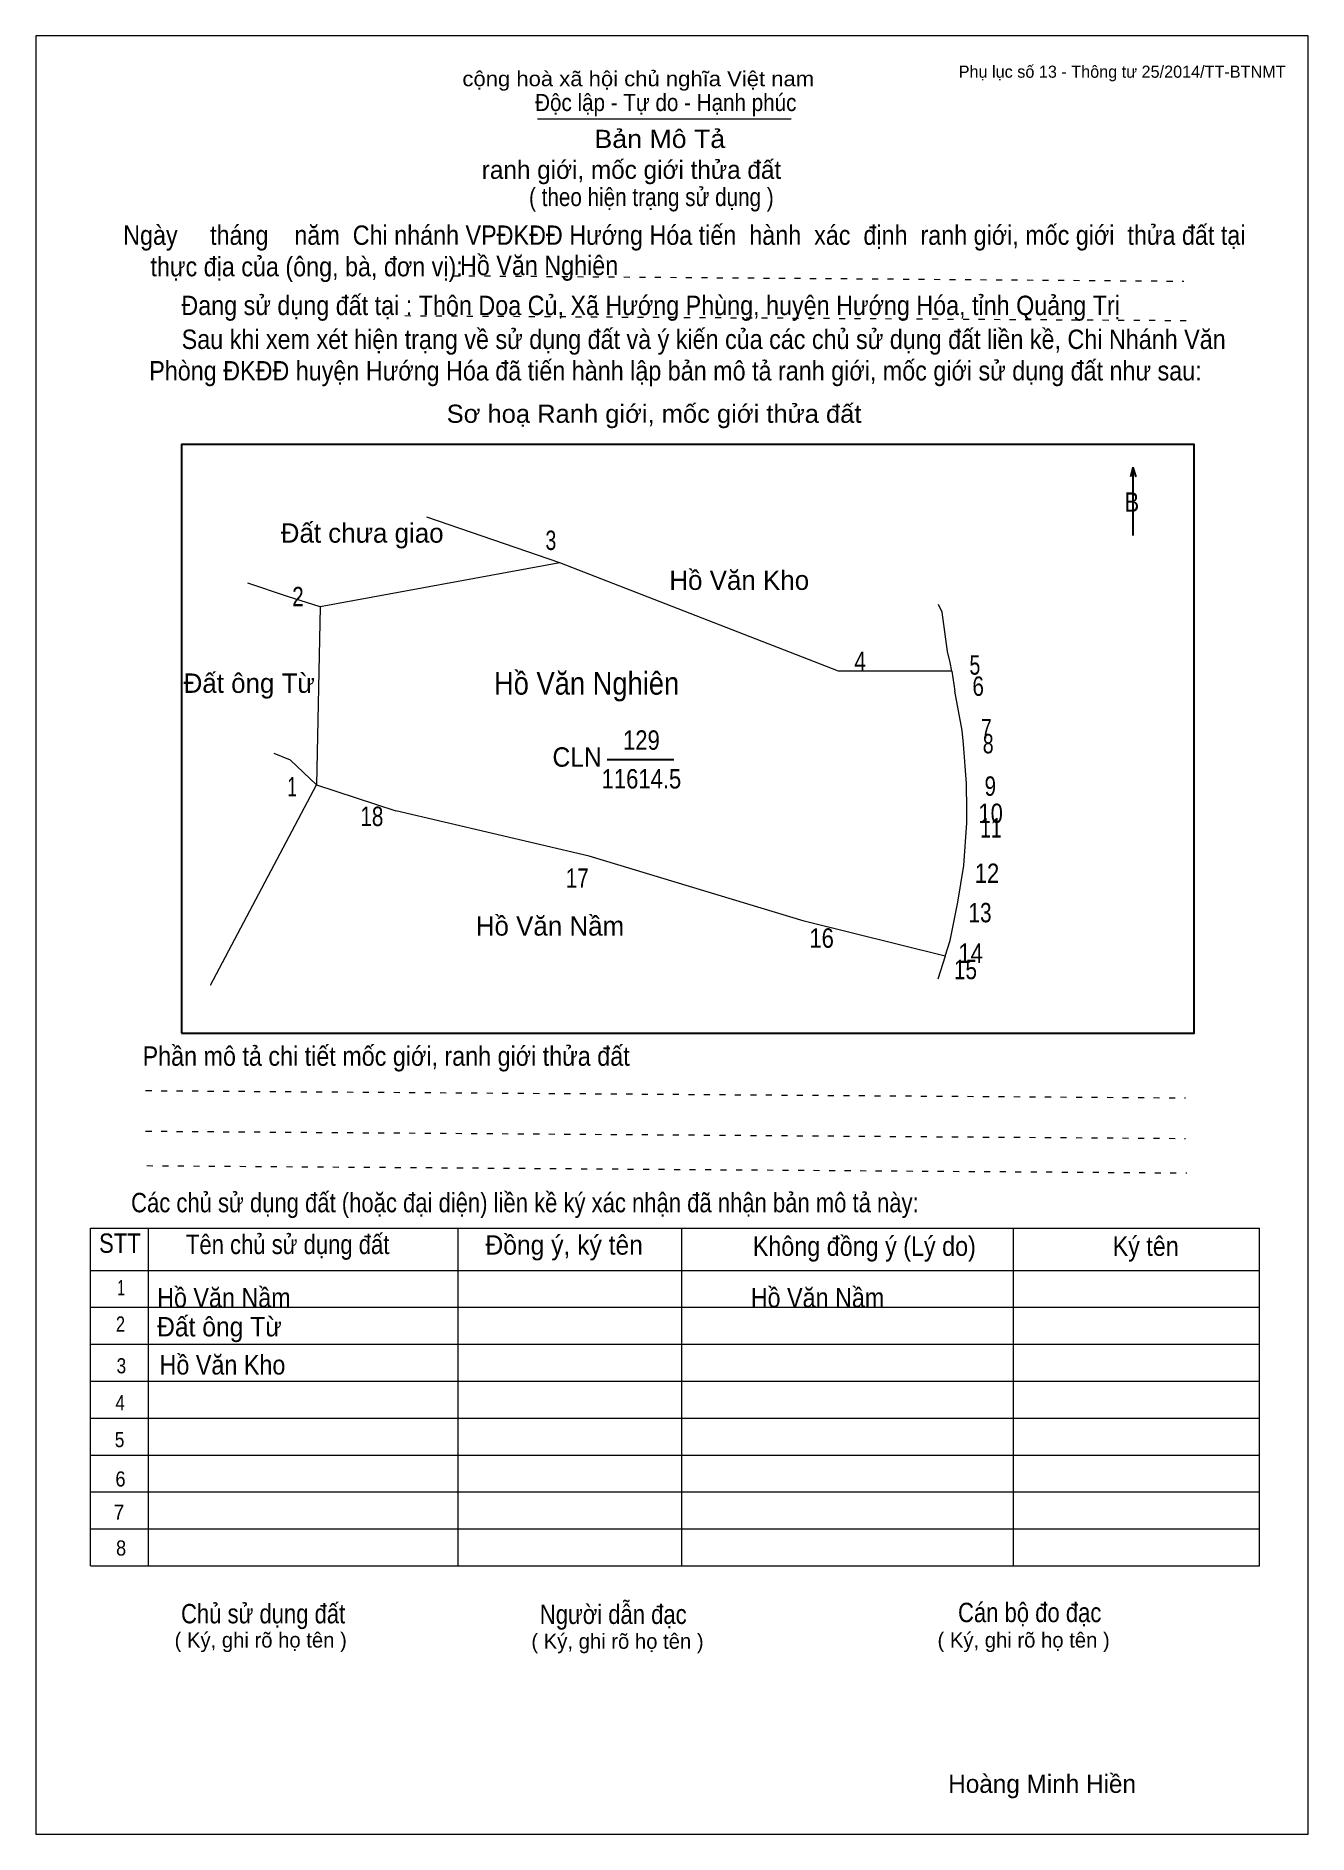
# Model space of a CAD drawing. Header units: centimetres. Extents: x 0 to 21, y 0 to 29.7.
import ezdxf
from ezdxf.enums import TextEntityAlignment as Align

# ---------------------------------------------------------------- set-up
doc = ezdxf.new("R2010")
doc.units = ezdxf.units.CM
doc.header["$LTSCALE"] = 0.13
doc.linetypes.add('DOTTED', pattern=[1.5, 0.3, -1.2])
for name, color, linetype, lineweight in [('1', 7, 'Continuous', 13), ('33', 7, 'Continuous', 25), ('6', 7, 'Continuous', 13), ('62', 7, 'Continuous', 13)]:
    doc.layers.add(name, color=color, linetype=linetype, lineweight=lineweight)
for name, color, linetype in [('2', 7, 'Continuous'), ('32', 7, 'Continuous'), ('34', 7, 'Continuous'), ('63', 7, 'Continuous')]:
    doc.layers.add(name, color=color, linetype=linetype)

msp = doc.modelspace()

# ---------------------------------------------------------------- linework, layer by layer
at = {"layer": '1'}
msp.add_lwpolyline([(21, 0), (21, 29.7), (0, 29.7), (0, 0)], close=True, dxfattribs=at)
at = {"layer": '33'}
msp.add_line((9.43, 17.75), (10.53, 17.75), dxfattribs=at)
at = {"layer": '6'}
for p, q in [((15.12, 19.21), (15.17, 18.88)), ((2.88, 14.02), (4.63, 17.33)), ((4.63, 17.33), (5.94, 16.9)), ((15.01, 14.5), (14.89, 14.12))]:
    msp.add_line(p, q, dxfattribs=at)
for points in [[(15.12, 19.21), (13.25, 19.21), (8.65, 21), (6.45, 21.75)], [(8.65, 21), (4.69, 20.27), (4.63, 17.33)], [(4.69, 20.27), (4.15, 20.44), (3.5, 20.66)], [(15.12, 19.21), (15.09, 19.35), (15.05, 19.53), (14.96, 20.18), (14.9, 20.31)], [(15.01, 14.5), (15.09, 14.76), (15.22, 15.39), (15.32, 16), (15.37, 16.7), (15.37, 16.92), (15.36, 17.35), (15.31, 18), (15.29, 18.23), (15.17, 18.88)], [(4.63, 17.33), (4.2, 17.74), (3.93, 17.85)], [(15.01, 14.5), (12.68, 15.08), (9.13, 16.15), (5.94, 16.9)]]:
    msp.add_lwpolyline(points, dxfattribs=at)
at = {"layer": '62'}
for p, q in [((8.28, 28.33), (12.47, 28.33)), ((0.9, 10.01), (20.2, 10.01)), ((0.9, 4.43), (0.9, 10.01)), ((1.86, 4.43), (1.86, 10.01)), ((6.97, 4.43), (6.97, 9.99)), ((10.66, 4.43), (10.66, 9.99)), ((16.14, 4.43), (16.14, 10.01)), ((20.2, 4.43), (20.2, 10.01)), ((0.9, 9.31), (20.2, 9.31)), ((0.9, 8.7), (20.2, 8.7)), ((0.9, 8.09), (20.2, 8.09)), ((0.9, 7.48), (20.2, 7.48)), ((0.9, 6.87), (20.2, 6.87)), ((0.9, 6.26), (20.2, 6.26)), ((0.9, 5.65), (20.2, 5.65)), ((0.9, 5.04), (20.2, 5.04)), ((0.9, 4.43), (20.2, 4.43))]:
    msp.add_line(p, q, dxfattribs=at)
at = {"layer": '62', "linetype": 'DOTTED'}
for p, q in [((6.89, 25.74), (18.95, 25.65)), ((6.09, 25.08), (19.04, 25)), ((1.81, 12.28), (18.98, 12.16)), ((1.81, 11.61), (18.98, 11.49)), ((1.83, 11.04), (19, 10.92))]:
    msp.add_line(p, q, dxfattribs=at)
at = {"layer": '62', "lineweight": 25}
for p, q in [((18.11, 22.58), (18.11, 21.45)), ((18.11, 22.57), (18.07, 22.42)), ((18.11, 22.57), (18.16, 22.42))]:
    msp.add_line(p, q, dxfattribs=at)
msp.add_lwpolyline([(2.4, 13.23), (19.12, 13.23), (19.12, 22.95), (2.4, 22.95)], close=True, dxfattribs=at)

# ---------------------------------------------------------------- texts
at = {"layer": '2', "width": 0.9}
msp.add_text('Hồ Văn Nghiên', height=0.3745, dxfattribs=at).set_placement((9.09, 18.82), align=Align.CENTER)
at = {"layer": '32'}
for s, width, p in [('3', 0.75, (8.5, 21.21)), ('2', 0.8, (4.325, 20.28)), ('4', 0.8, (13.605, 19.21)), ('5', 0.75, (15.5, 19.15)), ('6', 0.8, (15.555, 18.8)), ('7', 0.75, (15.69, 18.1)), ('8', 0.75, (15.72, 17.85)), ('1', 0.65, (4.23, 17.14)), ('9', 0.8, (15.755, 17.15)), ('18', 0.8, (5.545, 16.65)), ('10', 0.85, (15.76, 16.7)), ('11', 0.75, (15.765, 16.46)), ('17', 0.8, (8.935, 15.63)), ('12', 0.85, (15.7, 15.71)), ('13', 0.8, (15.585, 15.06)), ('16', 0.85, (12.97, 14.64)), ('14', 0.85, (15.43, 14.39)), ('15', 0.8, (15.345, 14.12))]:
    msp.add_text(s, height=0.32, dxfattribs=dict(at, width=width)).set_placement(p, align=Align.CENTER)
at = {"layer": '33'}
for s, p in [('Đất chưa giao', (5.385, 21.33)), ('Hồ Văn Kho', (11.61, 20.55)), ('Đất ông Từ', (3.52, 18.85)), ('Hồ Văn Nầm', (8.485, 14.84)), ('Hồ Văn Nầm', (8.485, 14.84))]:
    msp.add_text(s, height=0.32, dxfattribs=at).set_placement(p, align=Align.CENTER)
at = {"layer": '33', "width": 0.85}
for s, p in [('129', (9.995, 17.91)), ('11614.5', (9.995, 17.27))]:
    msp.add_text(s, height=0.32, dxfattribs=at).set_placement(p, align=Align.CENTER)
at = {"layer": '33', "width": 0.95}
msp.add_text('CLN', height=0.32, dxfattribs=at).set_placement((9.34, 17.63), align=Align.RIGHT)
at = {"layer": '34'}
for s, width, p in [('Hồ Văn Nghiên', 0.9, (7, 25.75)), ('Hồ Văn Nầm', 0.9, (2, 8.7)), ('Hồ Văn Nầm', 0.9, (11.8, 8.7)), ('Đất ông Từ', 0.95, (2, 8.22)), ('Hồ Văn Kho', 0.9, (2.04, 7.59))]:
    msp.add_text(s, height=0.32, dxfattribs=dict(at, width=width)).set_placement(p)
at = {"layer": '62'}
for s, height, width, p in [('cộng hoà xã hội chủ nghĩa Việt nam', 0.2474, 1.1, (7.04, 28.87)), ('Độc lập - Tự do - Hạnh phúc', 0.2828, 0.9, (8.24, 28.46)), ('Bản Mô Tả', 0.3, 1.1, (9.22, 27.85)), ('( theo hiện trạng sử dụng )', 0.3, 0.85, (8.14, 26.89)), ('Ngày     tháng    năm  Chi nhánh VPĐKĐĐ Hướng Hóa tiến  hành  xác  định  ranh giới, mốc giới  thửa đất tại ', 0.32, 0.9, (1.44, 26.25)), ('thực địa của (ông, bà, đơn vị): ', 0.32, 0.9, (1.89, 25.73)), ('Đang sử dụng đất tại : Thôn Doa Củ, Xã Hướng Phùng, huyện Hướng Hóa, tỉnh Quảng Trị', 0.32, 0.9, (2.4, 25.09)), ('     Sau khi xem xét hiện trạng về sử dụng đất và ý kiến của các chủ sử dụng đất liền kề, Chi Nhánh Văn ', 0.32, 0.9, (1.87, 24.53)), ('Phòng ĐKĐĐ huyện Hướng Hóa đã tiến hành lập bản mô tả ranh giới, mốc giới sử dụng đất như sau:', 0.32, 0.9, (1.87, 24.01)), ('Sơ hoạ Ranh giới, mốc giới thửa đất', 0.3, 1.05, (6.78, 23.31)), ('B', 0.32, 0.85, (17.97, 21.84)), ('Phần mô tả chi tiết mốc giới, ranh giới thửa đất ', 0.32, 0.9, (1.76, 12.69)), ('Các chủ sử dụng đất (hoặc đại diện) liền kề ký xác nhận đã nhận bản mô tả này:', 0.32, 0.85, (1.57, 10.27))]:
    msp.add_text(s, height=height, dxfattribs=dict(at, width=width)).set_placement(p)
msp.add_text('ranh giới, mốc giới thửa đất', height=0.3, dxfattribs=at).set_placement((7.36, 27.34))
for s, height, width, p in [('STT', 0.32, 0.85, (1.385, 9.6)), ('Tên chủ sử dụng đất', 0.32, 0.85, (4.155, 9.58)), ('Đồng ý, ký tên', 0.32, 0.95, (8.72, 9.57)), ('Không đồng ý (Lý do)', 0.32, 0.9, (13.675, 9.55)), ('Ký tên', 0.32, 0.9, (18.32, 9.55)), ('1', 0.25, 0.7, (1.405, 8.9)), ('2', 0.25, 0.8, (1.395, 8.3)), ('3', 0.25, 0.85, (1.41, 7.61)), ('4', 0.25, 0.85, (1.39, 7)), ('5', 0.25, 0.85, (1.38, 6.39)), ('6', 0.25, 0.9, (1.395, 5.74)), ('7', 0.25, 0.95, (1.37, 5.19)), ('8', 0.25, 0.9, (1.405, 4.6)), ('Người dẫn đạc', 0.32, 0.85, (9.53, 3.47)), ('Chủ sử dụng đất', 0.32, 0.85, (3.75, 3.48)), ('Cán bộ đo đạc', 0.32, 0.85, (16.405, 3.5))]:
    msp.add_text(s, height=height, dxfattribs=dict(at, width=width)).set_placement(p, align=Align.CENTER)
for p in [(3.71, 3.08), (9.6, 3.06), (16.305, 3.08)]:
    msp.add_text('( Ký, ghi rõ họ tên )', height=0.25, dxfattribs=at).set_placement(p, align=Align.CENTER)
at = {"layer": '63'}
msp.add_text('Phụ lục số 13 - Thông tư 25/2014/TT-BTNMT', height=0.2, dxfattribs=at).set_placement((20.63, 29.01), align=Align.RIGHT)
msp.add_text('Hoàng Minh Hiền', height=0.3, dxfattribs=at).set_placement((16.61, 0.68), align=Align.CENTER)

doc.saveas('drawing.dxf')
